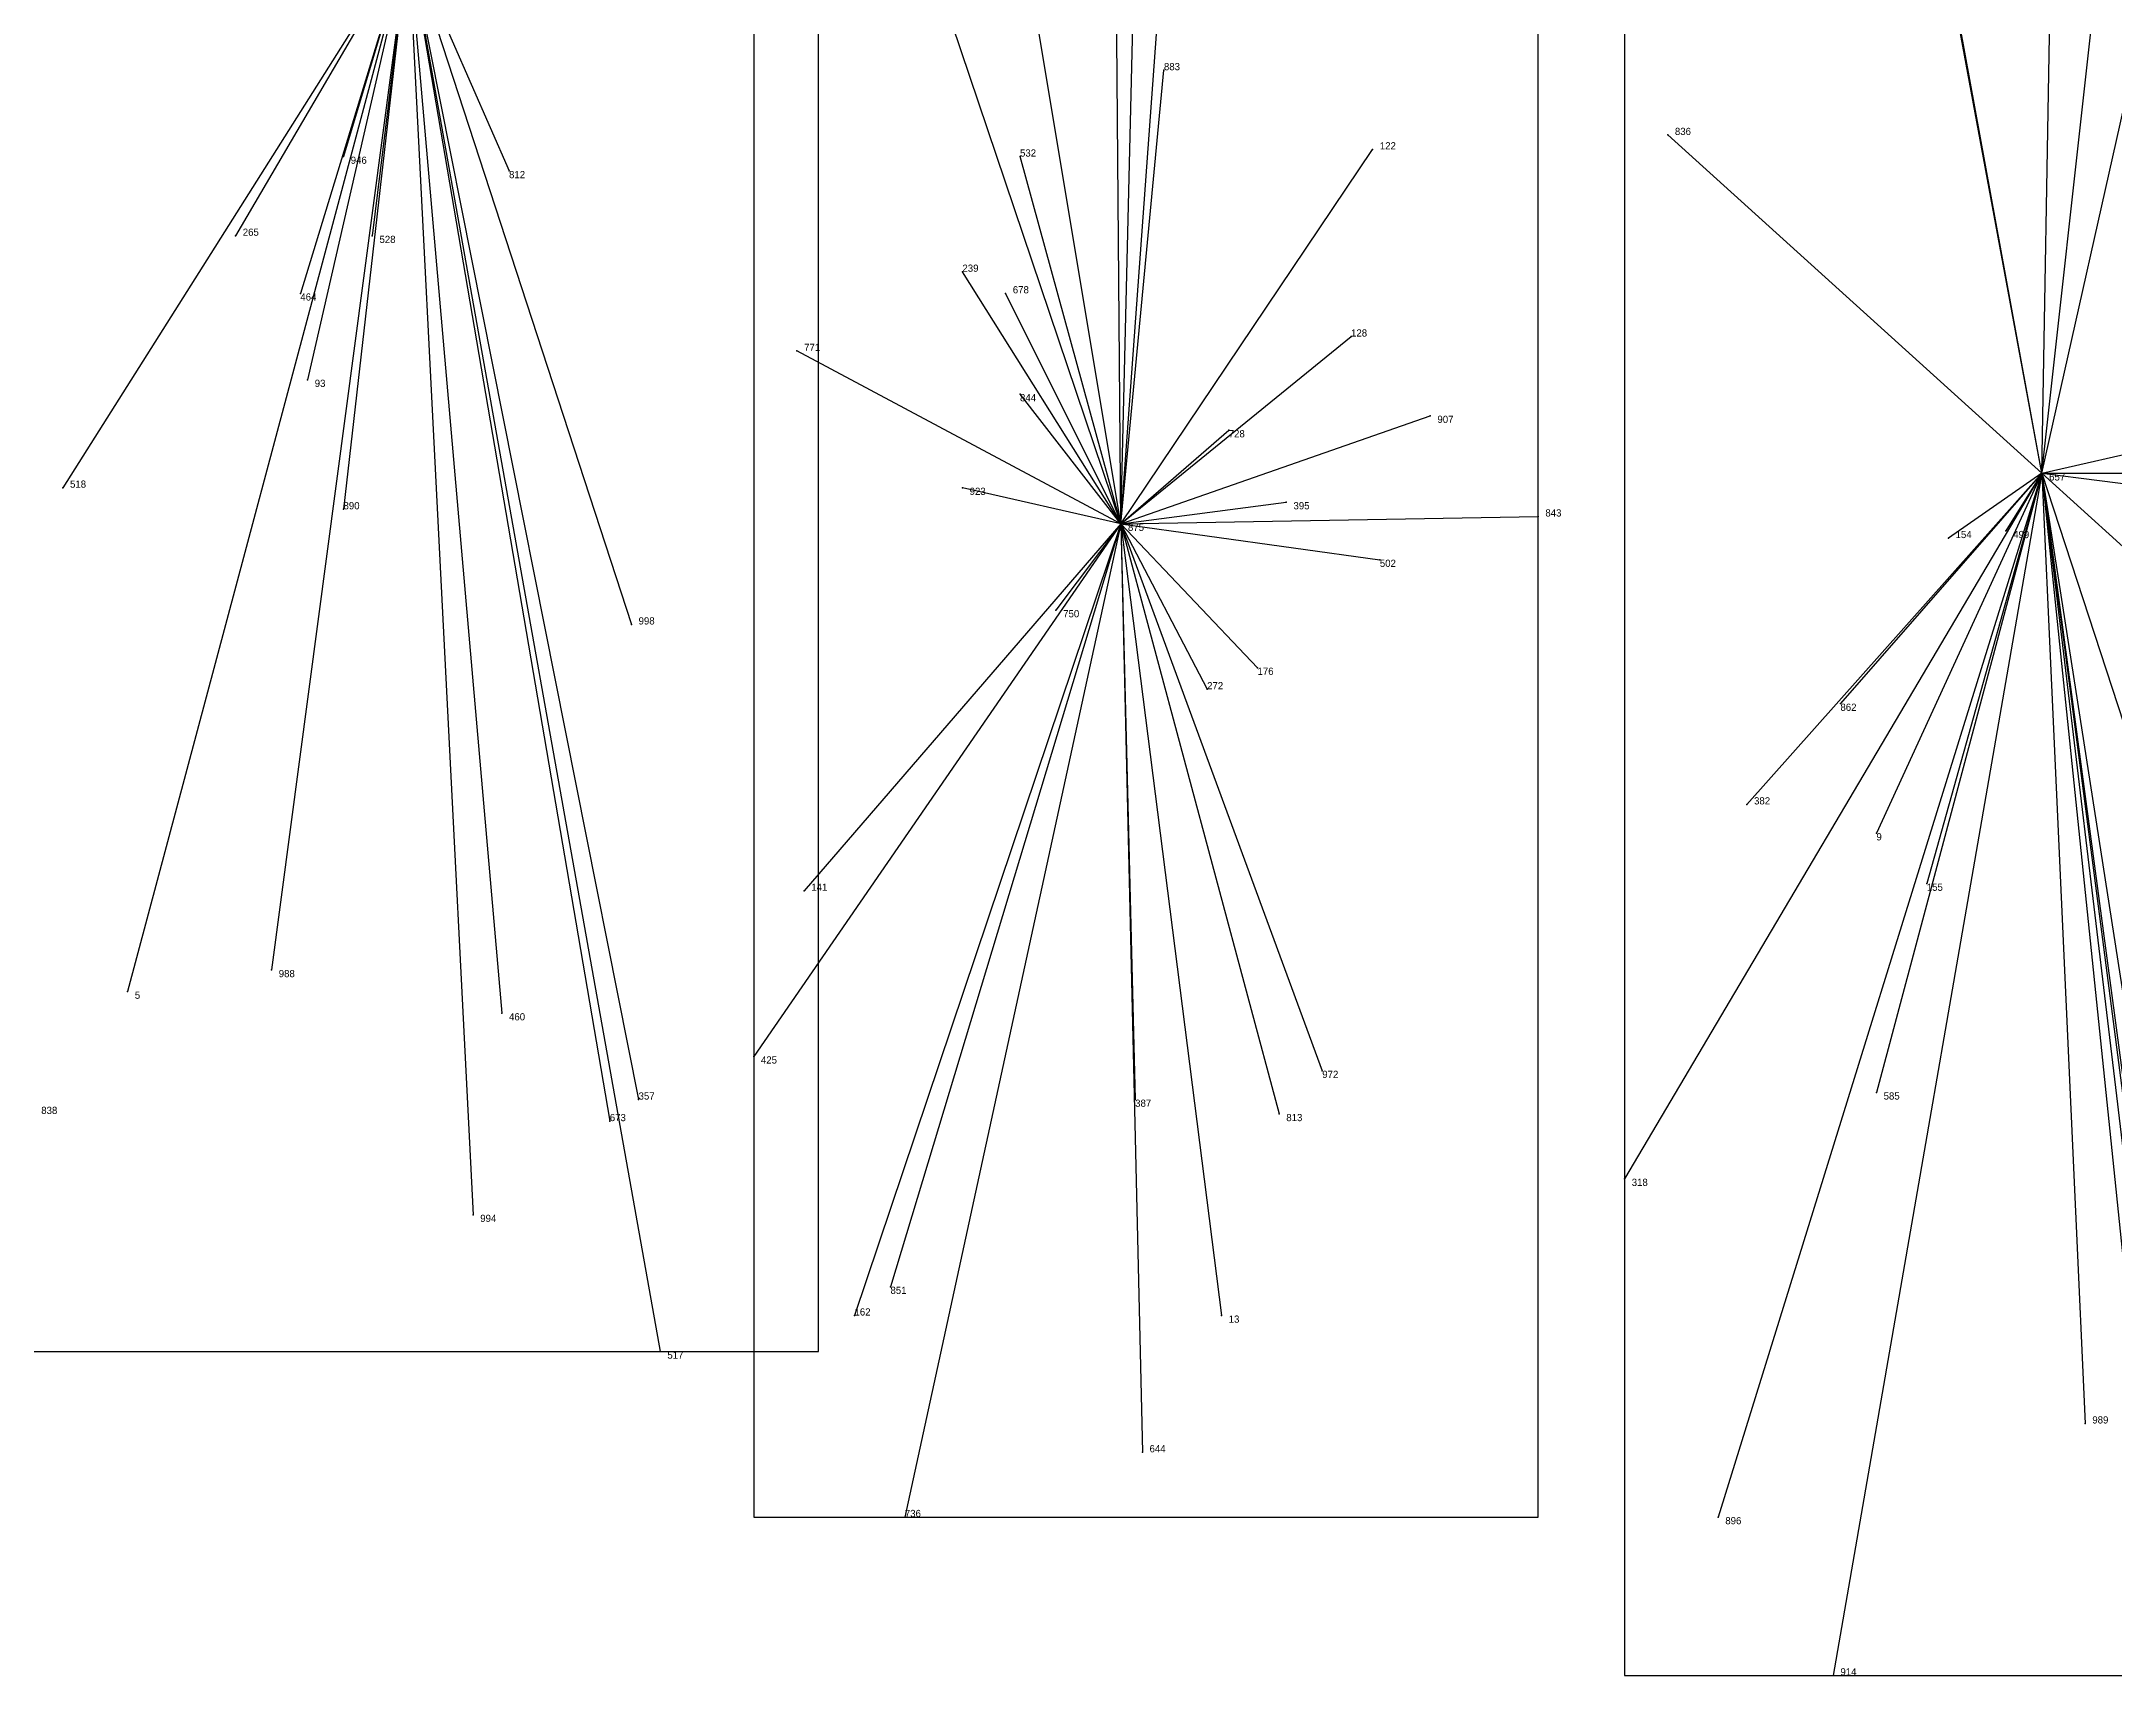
# Model space of a CAD drawing. Extents: x 0 to 1, y 0 to 1.
# Drawn here: x 0.338 to 0.6261, y 0.004 to 0.231 of the extents above; entities that cross this region are included whole.
import ezdxf

# ---------------------------------------------------------------- set-up
doc = ezdxf.new("R2010")
doc.units = 0
for name, color, linetype in [('Clients', 3, 'CONTINUOUS'), ('Facilities', 3, 'CONTINUOUS'), ('Facilities_lines', 3, 'CONTINUOUS'), ('Min_max_boxes', 1, 'CONTINUOUS'), ('Normals', 1, 'CONTINUOUS'), ('Source_points', 5, 'CONTINUOUS'), ('Text', 3, 'CONTINUOUS')]:
    doc.layers.add(name, color=color, linetype=linetype)

msp = doc.modelspace()

# ---------------------------------------------------------------- linework, layer by layer
at = {"layer": 'Clients', "color": 5}
for p in [(0.494, 0.227), (0.564, 0.218), (0.38, 0.215), (0.474, 0.215), (0.523, 0.216), (0.403, 0.213), (0.365, 0.204), (0.384, 0.204), (0.466, 0.199), (0.374, 0.196), (0.472, 0.196), (0.443, 0.188), (0.52, 0.19), (0.375, 0.184), (0.474, 0.182), (0.531, 0.179), (0.503, 0.177), (0.341, 0.169), (0.466, 0.169), (0.38, 0.166), (0.511, 0.167), (0.546, 0.165), (0.603, 0.162), (0.611, 0.163), (0.524, 0.159), (0.42, 0.15), (0.479, 0.152), (0.507, 0.144), (0.5, 0.141), (0.588, 0.139), (0.575, 0.125), (0.593, 0.121), (0.444, 0.113), (0.6, 0.114), (0.37, 0.102), (0.35, 0.099), (0.402, 0.096), (0.437, 0.09), (0.516, 0.088), (0.421, 0.084), (0.49, 0.084), (0.593, 0.085), (0.417, 0.081), (0.51, 0.082), (0.558, 0.073), (0.398, 0.068), (0.456, 0.058), (0.451, 0.054), (0.502, 0.054), (0.424, 0.049), (0.622, 0.039), (0.491, 0.035), (0.458, 0.026), (0.571, 0.026), (0.587, 0.004)]:
    msp.add_point(p, dxfattribs=at)
at = {"layer": 'Facilities', "color": 3}
for p in [(0.616, 0.171), (0.488, 0.164)]:
    msp.add_point(p, dxfattribs=at)
at = {"layer": 'Facilities_lines', "color": 3}
for p, q in [((0.488, 0.164), (0.46, 0.332)), ((0.488, 0.164), (0.487, 0.286)), ((0.616, 0.171), (0.618, 0.288)), ((0.488, 0.164), (0.496, 0.274)), ((0.616, 0.171), (0.601, 0.252)), ((0.389, 0.245), (0.341, 0.169)), ((0.389, 0.245), (0.35, 0.099)), ((0.389, 0.245), (0.365, 0.204)), ((0.389, 0.245), (0.37, 0.102)), ((0.389, 0.245), (0.374, 0.196)), ((0.389, 0.245), (0.375, 0.184)), ((0.389, 0.245), (0.38, 0.166)), ((0.389, 0.245), (0.38, 0.215)), ((0.389, 0.245), (0.384, 0.204)), ((0.389, 0.245), (0.424, 0.049)), ((0.389, 0.245), (0.421, 0.084)), ((0.389, 0.245), (0.417, 0.081)), ((0.389, 0.245), (0.402, 0.096)), ((0.389, 0.245), (0.403, 0.213)), ((0.389, 0.245), (0.398, 0.068)), ((0.389, 0.245), (0.42, 0.15)), ((0.488, 0.164), (0.46, 0.247)), ((0.488, 0.164), (0.49, 0.246)), ((0.616, 0.171), (0.603, 0.242)), ((0.616, 0.171), (0.623, 0.234)), ((0.616, 0.171), (0.629, 0.229)), ((0.488, 0.164), (0.494, 0.227)), ((0.616, 0.171), (0.564, 0.218)), ((0.488, 0.164), (0.474, 0.215)), ((0.488, 0.164), (0.523, 0.216)), ((0.488, 0.164), (0.466, 0.199)), ((0.488, 0.164), (0.472, 0.196)), ((0.488, 0.164), (0.443, 0.188)), ((0.488, 0.164), (0.52, 0.19)), ((0.488, 0.164), (0.474, 0.182)), ((0.488, 0.164), (0.531, 0.179)), ((0.616, 0.171), (0.651, 0.179)), ((0.488, 0.164), (0.503, 0.177)), ((0.616, 0.171), (0.558, 0.073)), ((0.616, 0.171), (0.571, 0.026)), ((0.616, 0.171), (0.575, 0.125)), ((0.616, 0.171), (0.587, 0.004)), ((0.616, 0.171), (0.588, 0.139)), ((0.616, 0.171), (0.593, 0.121)), ((0.616, 0.171), (0.593, 0.085)), ((0.616, 0.171), (0.6, 0.114)), ((0.616, 0.171), (0.603, 0.162)), ((0.616, 0.171), (0.611, 0.163)), ((0.616, 0.171), (0.632, 0.169)), ((0.616, 0.171), (0.659, 0.132)), ((0.616, 0.171), (0.63, 0.054)), ((0.616, 0.171), (0.637, 0.014)), ((0.616, 0.171), (0.628, 0.094)), ((0.616, 0.171), (0.648, 0.073)), ((0.616, 0.171), (0.646, 0.171)), ((0.616, 0.171), (0.629, 0.071)), ((0.616, 0.171), (0.632, 0.016)), ((0.616, 0.171), (0.622, 0.039)), ((0.488, 0.164), (0.466, 0.169)), ((0.488, 0.164), (0.511, 0.167)), ((0.488, 0.164), (0.546, 0.165)), ((0.488, 0.164), (0.437, 0.09)), ((0.488, 0.164), (0.444, 0.113)), ((0.488, 0.164), (0.451, 0.054)), ((0.488, 0.164), (0.456, 0.058)), ((0.488, 0.164), (0.458, 0.026)), ((0.488, 0.164), (0.479, 0.152)), ((0.488, 0.164), (0.502, 0.054)), ((0.488, 0.164), (0.507, 0.144)), ((0.488, 0.164), (0.5, 0.141)), ((0.488, 0.164), (0.49, 0.084)), ((0.488, 0.164), (0.491, 0.035)), ((0.488, 0.164), (0.524, 0.159)), ((0.488, 0.164), (0.51, 0.082)), ((0.488, 0.164), (0.516, 0.088))]:
    msp.add_line(p, q, dxfattribs=at)
at = {"layer": 'Min_max_boxes', "color": 1}
for p, q in [((0.446, 0.049), (0.446, 0.4)), ((0.446, 0.049), (0.446, 0.4)), ((0.437, 0.332), (0.437, 0.026)), ((0.437, 0.332), (0.437, 0.026)), ((0.546, 0.026), (0.546, 0.332)), ((0.546, 0.026), (0.546, 0.332)), ((0.558, 0.288), (0.558, 0.004)), ((0.558, 0.288), (0.558, 0.004)), ((0.332, 0.049), (0.446, 0.049)), ((0.332, 0.049), (0.446, 0.049)), ((0.446, 0.049), (0.446, 0.049)), ((0.437, 0.026), (0.546, 0.026)), ((0.437, 0.026), (0.546, 0.026)), ((0.437, 0.026), (0.437, 0.026)), ((0.546, 0.026), (0.546, 0.026)), ((0.558, 0.004), (0.659, 0.004)), ((0.558, 0.004), (0.659, 0.004)), ((0.558, 0.004), (0.558, 0.004))]:
    msp.add_line(p, q, dxfattribs=at)
at = {"layer": 'Normals', "color": 1}
for p, q in [((0.494, 0.227), (0.494, 0.227, 0.1)), ((0.564, 0.218), (0.564, 0.218, 0.1)), ((0.38, 0.215), (0.38, 0.215, 0.1)), ((0.474, 0.215), (0.474, 0.215, 0.1)), ((0.523, 0.216), (0.523, 0.216, 0.1)), ((0.403, 0.213), (0.403, 0.213, 0.1)), ((0.365, 0.204), (0.365, 0.204, 0.1)), ((0.384, 0.204), (0.384, 0.204, 0.1)), ((0.466, 0.199), (0.466, 0.199, 0.1)), ((0.374, 0.196), (0.374, 0.196, 0.1)), ((0.472, 0.196), (0.472, 0.196, 0.1)), ((0.443, 0.188), (0.443, 0.188, 0.1)), ((0.52, 0.19), (0.52, 0.19, 0.1)), ((0.375, 0.184), (0.375, 0.184, 0.1)), ((0.474, 0.182), (0.474, 0.182, 0.1)), ((0.531, 0.179), (0.531, 0.179, 0.1)), ((0.503, 0.177), (0.503, 0.177, 0.1)), ((0.616, 0.171), (0.616, 0.171, 0.1)), ((0.341, 0.169), (0.341, 0.169, 0.1)), ((0.466, 0.169), (0.466, 0.169, 0.1)), ((0.38, 0.166), (0.38, 0.166, 0.1)), ((0.511, 0.167), (0.511, 0.167, 0.1)), ((0.546, 0.165), (0.546, 0.165, 0.1)), ((0.488, 0.164), (0.488, 0.164, 0.1)), ((0.603, 0.162), (0.603, 0.162, 0.1)), ((0.611, 0.163), (0.611, 0.163, 0.1)), ((0.524, 0.159), (0.524, 0.159, 0.1)), ((0.42, 0.15), (0.42, 0.15, 0.1)), ((0.479, 0.152), (0.479, 0.152, 0.1)), ((0.507, 0.144), (0.507, 0.144, 0.1)), ((0.5, 0.141), (0.5, 0.141, 0.1)), ((0.588, 0.139), (0.588, 0.139, 0.1)), ((0.575, 0.125), (0.575, 0.125, 0.1)), ((0.593, 0.121), (0.593, 0.121, 0.1)), ((0.444, 0.113), (0.444, 0.113, 0.1)), ((0.6, 0.114), (0.6, 0.114, 0.1)), ((0.37, 0.102), (0.37, 0.102, 0.1)), ((0.35, 0.099), (0.35, 0.099, 0.1)), ((0.402, 0.096), (0.402, 0.096, 0.1)), ((0.437, 0.09), (0.437, 0.09, 0.1)), ((0.516, 0.088), (0.516, 0.088, 0.1)), ((0.421, 0.084), (0.421, 0.084, 0.1)), ((0.49, 0.084), (0.49, 0.084, 0.1)), ((0.593, 0.085), (0.593, 0.085, 0.1)), ((0.417, 0.081), (0.417, 0.081, 0.1)), ((0.51, 0.082), (0.51, 0.082, 0.1)), ((0.558, 0.073), (0.558, 0.073, 0.1)), ((0.398, 0.068), (0.398, 0.068, 0.1)), ((0.456, 0.058), (0.456, 0.058, 0.1)), ((0.451, 0.054), (0.451, 0.054, 0.1)), ((0.502, 0.054), (0.502, 0.054, 0.1)), ((0.424, 0.049), (0.424, 0.049, 0.1)), ((0.622, 0.039), (0.622, 0.039, 0.1)), ((0.491, 0.035), (0.491, 0.035, 0.1)), ((0.458, 0.026), (0.458, 0.026, 0.1)), ((0.571, 0.026), (0.571, 0.026, 0.1)), ((0.587, 0.004), (0.587, 0.004, 0.1))]:
    msp.add_line(p, q, dxfattribs=at)
at = {"layer": 'Source_points', "color": 5}
for p in [(0.494, 0.227), (0.564, 0.218), (0.38, 0.215), (0.474, 0.215), (0.523, 0.216), (0.403, 0.213), (0.365, 0.204), (0.384, 0.204), (0.466, 0.199), (0.374, 0.196), (0.472, 0.196), (0.443, 0.188), (0.52, 0.19), (0.375, 0.184), (0.474, 0.182), (0.531, 0.179), (0.503, 0.177), (0.616, 0.171), (0.341, 0.169), (0.466, 0.169), (0.38, 0.166), (0.511, 0.167), (0.546, 0.165), (0.488, 0.164), (0.603, 0.162), (0.611, 0.163), (0.524, 0.159), (0.42, 0.15), (0.479, 0.152), (0.507, 0.144), (0.5, 0.141), (0.588, 0.139), (0.575, 0.125), (0.593, 0.121), (0.444, 0.113), (0.6, 0.114), (0.37, 0.102), (0.35, 0.099), (0.402, 0.096), (0.437, 0.09), (0.516, 0.088), (0.421, 0.084), (0.49, 0.084), (0.593, 0.085), (0.417, 0.081), (0.51, 0.082), (0.558, 0.073), (0.398, 0.068), (0.456, 0.058), (0.451, 0.054), (0.502, 0.054), (0.424, 0.049), (0.622, 0.039), (0.491, 0.035), (0.458, 0.026), (0.571, 0.026), (0.587, 0.004)]:
    msp.add_point(p, dxfattribs=at)

# ---------------------------------------------------------------- texts
at = {"layer": 'Text', "color": 3}
for s, p in [('883', (0.494, 0.227)), ('836', (0.565, 0.218)), ('122', (0.524, 0.216)), ('946', (0.381, 0.214)), ('532', (0.474, 0.215)), ('812', (0.403, 0.212)), ('265', (0.366, 0.204)), ('528', (0.385, 0.203)), ('239', (0.466, 0.199)), ('464', (0.374, 0.195)), ('678', (0.473, 0.196)), ('128', (0.52, 0.19)), ('771', (0.444, 0.188)), ('93', (0.376, 0.183)), ('844', (0.474, 0.181)), ('907', (0.532, 0.178)), ('728', (0.503, 0.176)), ('518', (0.342, 0.169)), ('657', (0.617, 0.17)), ('923', (0.467, 0.168)), ('890', (0.38, 0.166)), ('395', (0.512, 0.166)), ('843', (0.547, 0.165)), ('875', (0.489, 0.163)), ('154', (0.604, 0.162)), ('499', (0.612, 0.162)), ('502', (0.524, 0.158)), ('998', (0.421, 0.15)), ('750', (0.48, 0.151)), ('272', (0.5, 0.141)), ('176', (0.507, 0.143)), ('862', (0.588, 0.138)), ('382', (0.576, 0.125)), ('9', (0.593, 0.12)), ('141', (0.445, 0.113)), ('155', (0.6, 0.113)), ('988', (0.371, 0.101)), ('5', (0.351, 0.098)), ('460', (0.403, 0.095)), ('425', (0.438, 0.089)), ('972', (0.516, 0.087)), ('357', (0.421, 0.084)), ('387', (0.49, 0.083)), ('585', (0.594, 0.084)), ('838', (0.338, 0.082)), ('673', (0.417, 0.081)), ('813', (0.511, 0.081)), ('318', (0.559, 0.072)), ('994', (0.399, 0.067)), ('851', (0.456, 0.057)), ('162', (0.451, 0.054)), ('13', (0.503, 0.053)), ('517', (0.425, 0.048)), ('989', (0.623, 0.039)), ('644', (0.492, 0.035)), ('736', (0.458, 0.026)), ('896', (0.572, 0.025)), ('914', (0.588, 0.004))]:
    msp.add_text(s, height=0.001, dxfattribs=at).set_placement(p)

doc.saveas('drawing.dxf')
